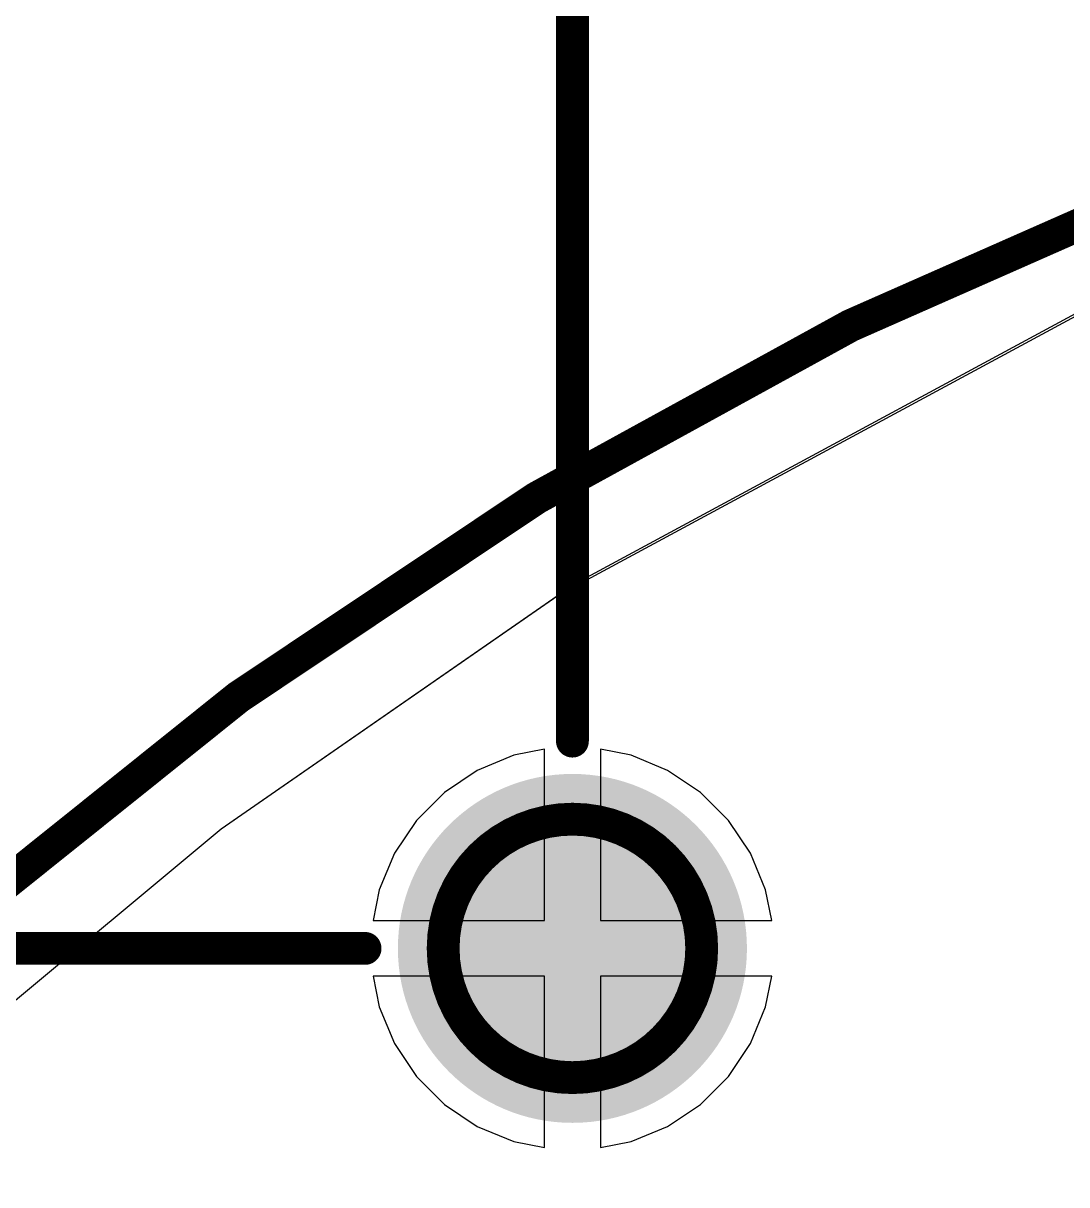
# Model space of a CAD drawing. Header units: millimetres. Extents: x -8 to 110, y -24 to 86.
# Drawn here: x 5.75 to 13.82, y 61.17 to 70.16 of the extents above; entities that cross this region are included whole.
import ezdxf

# ---------------------------------------------------------------- set-up
doc = ezdxf.new("R2010")
doc.units = ezdxf.units.MM
for name, color, linetype in [('BottomLayer', 5, 'Continuous'), ('BottomSolder', 6, 'Continuous'), ('Mechanical1', 6, 'Continuous'), ('Mechanical2', 216, 'Continuous'), ('MultiLayer', 9, 'Continuous'), ('PadHoleLayer', 156, 'Continuous'), ('TopLayer', 1, 'Continuous'), ('TopSolder', 216, 'Continuous')]:
    doc.layers.add(name, color=color, linetype=linetype)

msp = doc.modelspace()

# ---------------------------------------------------------------- hatches: boundary and pattern name
at = {"layer": 'BottomLayer'}
h = msp.add_hatch(color=5, dxfattribs=at)
edge = h.paths.add_edge_path()
edge.add_arc((10, 63), 1.3, 0, 360)
at = {"layer": 'BottomSolder'}
h = msp.add_hatch(color=6, dxfattribs=at)
edge = h.paths.add_edge_path()
edge.add_arc((10, 63), 1.35, 0, 360)
at = {"layer": 'MultiLayer'}
h = msp.add_hatch(color=9, dxfattribs=at)
edge = h.paths.add_edge_path()
edge.add_arc((10, 63), 1.3, 0, 360)
at = {"layer": 'PadHoleLayer'}
h = msp.add_hatch(color=156, dxfattribs=at)
edge = h.paths.add_edge_path()
edge.add_arc((10, 63), 1, 0, 360)
at = {"layer": 'TopLayer'}
h = msp.add_hatch(color=1, dxfattribs=at)
edge = h.paths.add_edge_path()
edge.add_arc((10, 63), 1.3, 0, 360)
at = {"layer": 'TopSolder'}
h = msp.add_hatch(color=216, dxfattribs=at)
edge = h.paths.add_edge_path()
edge.add_arc((10, 63), 1.35, 0, 360)

# ---------------------------------------------------------------- linework, layer by layer
at = {"layer": 'BottomLayer'}
for p, q in [((9.8826, 65.7294), (14.5565, 68.2514)), ((7.2821, 63.9244), (9.8826, 65.7294)), ((9.7841, 64.5415), (9.5467, 64.4943)), ((9.7841, 63.2159), (9.7841, 64.5415)), ((10.4533, 64.4943), (10.2159, 64.5415)), ((10.2159, 64.5415), (10.2159, 63.2159)), ((9.5467, 64.4943), (9.2639, 64.3771)), ((10.7361, 64.3771), (10.4533, 64.4943)), ((9.2639, 64.3771), (9.0094, 64.2071)), ((10.9906, 64.2071), (10.7361, 64.3771)), ((9.0094, 64.2071), (8.7929, 63.9906)), ((11.2071, 63.9906), (10.9906, 64.2071)), ((5.072, 62.0839), (7.2821, 63.9244)), ((8.7929, 63.9906), (8.6229, 63.7361)), ((11.3771, 63.7361), (11.2071, 63.9906)), ((8.6229, 63.7361), (8.5057, 63.4533)), ((11.4943, 63.4533), (11.3771, 63.7361)), ((8.5057, 63.4533), (8.4585, 63.2159)), ((11.5415, 63.2159), (11.4943, 63.4533)), ((8.4585, 63.2159), (9.7841, 63.2159)), ((10.2159, 63.2159), (11.5415, 63.2159)), ((9.7841, 62.7841), (8.4585, 62.7841)), ((8.4585, 62.7841), (8.5057, 62.5467)), ((9.7841, 61.4585), (9.7841, 62.7841)), ((11.5415, 62.7841), (10.2159, 62.7841)), ((10.2159, 62.7841), (10.2159, 61.4585)), ((11.4943, 62.5467), (11.5415, 62.7841)), ((8.5057, 62.5467), (8.6229, 62.2639)), ((11.3771, 62.2639), (11.4943, 62.5467)), ((8.6229, 62.2639), (8.7929, 62.0094)), ((11.2071, 62.0094), (11.3771, 62.2639)), ((8.7929, 62.0094), (9.0094, 61.7929)), ((10.9906, 61.7929), (11.2071, 62.0094)), ((9.0094, 61.7929), (9.2639, 61.6229)), ((10.7361, 61.6229), (10.9906, 61.7929)), ((9.2639, 61.6229), (9.5467, 61.5057)), ((10.4533, 61.5057), (10.7361, 61.6229)), ((9.5467, 61.5057), (9.7841, 61.4585)), ((10.2159, 61.4585), (10.4533, 61.5057))]:
    msp.add_line(p, q, dxfattribs=at)
at = {"layer": 'Mechanical1', "const_width": 0.254}
for points in [[(10, 64.604), (10, 82.531)], [(-2.3127, 63), (8.396, 63)]]:
    msp.add_lwpolyline(points, dxfattribs=at)
at = {"layer": 'Mechanical1', "const_width": 0.127}
for points in [[(9.9365, 64.604, 1), (10.0635, 64.604, 1)], [(8.3325, 63, 1), (8.4595, 63, 1)]]:
    msp.add_lwpolyline(points, format="xyb", close=True, dxfattribs=at)
at = {"layer": 'Mechanical2', "const_width": 0.254}
for points in [[(3.2501, 61.2979, -0.152792), (20, 70.5)], [(9, 63, -1), (11, 63)], [(11, 63, -1), (9, 63)]]:
    msp.add_lwpolyline(points, format="xyb", dxfattribs=at)
at = {"layer": 'Mechanical2', "const_width": 0.127}
for points in [[(8.9365, 63, 1), (9.0635, 63, 1)], [(8.9365, 63, 1), (9.0635, 63, 1)], [(10.9365, 63, 1), (11.0635, 63, 1)], [(10.9365, 63, 1), (11.0635, 63, 1)]]:
    msp.add_lwpolyline(points, format="xyb", close=True, dxfattribs=at)
at = {"layer": 'TopLayer'}
for p, q in [((10.0128, 65.8198), (14.335, 68.152)), ((7.2821, 63.9244), (10.0128, 65.8198)), ((9.7841, 64.5415), (9.5467, 64.4943)), ((9.7841, 63.2159), (9.7841, 64.5415)), ((10.4533, 64.4943), (10.2159, 64.5415)), ((10.2159, 64.5415), (10.2159, 63.2159)), ((9.5467, 64.4943), (9.2639, 64.3771)), ((10.7361, 64.3771), (10.4533, 64.4943)), ((9.2639, 64.3771), (9.0094, 64.2071)), ((10.9906, 64.2071), (10.7361, 64.3771)), ((9.0094, 64.2071), (8.7929, 63.9906)), ((11.2071, 63.9906), (10.9906, 64.2071)), ((5.072, 62.0839), (7.2821, 63.9244)), ((8.7929, 63.9906), (8.6229, 63.7361)), ((11.3771, 63.7361), (11.2071, 63.9906)), ((8.6229, 63.7361), (8.5057, 63.4533)), ((11.4943, 63.4533), (11.3771, 63.7361)), ((8.5057, 63.4533), (8.4585, 63.2159)), ((11.5415, 63.2159), (11.4943, 63.4533)), ((8.4585, 63.2159), (9.7841, 63.2159)), ((10.2159, 63.2159), (11.5415, 63.2159)), ((9.7841, 62.7841), (8.4585, 62.7841)), ((8.4585, 62.7841), (8.5057, 62.5467)), ((9.7841, 61.4585), (9.7841, 62.7841)), ((11.5415, 62.7841), (10.2159, 62.7841)), ((10.2159, 62.7841), (10.2159, 61.4585)), ((11.4943, 62.5467), (11.5415, 62.7841)), ((8.5057, 62.5467), (8.6229, 62.2639)), ((11.3771, 62.2639), (11.4943, 62.5467)), ((8.6229, 62.2639), (8.7929, 62.0094)), ((11.2071, 62.0094), (11.3771, 62.2639)), ((8.7929, 62.0094), (9.0094, 61.7929)), ((10.9906, 61.7929), (11.2071, 62.0094)), ((9.0094, 61.7929), (9.2639, 61.6229)), ((10.7361, 61.6229), (10.9906, 61.7929)), ((9.2639, 61.6229), (9.5467, 61.5057)), ((10.4533, 61.5057), (10.7361, 61.6229)), ((9.5467, 61.5057), (9.7841, 61.4585)), ((10.2159, 61.4585), (10.4533, 61.5057))]:
    msp.add_line(p, q, dxfattribs=at)

doc.saveas('drawing.dxf')
